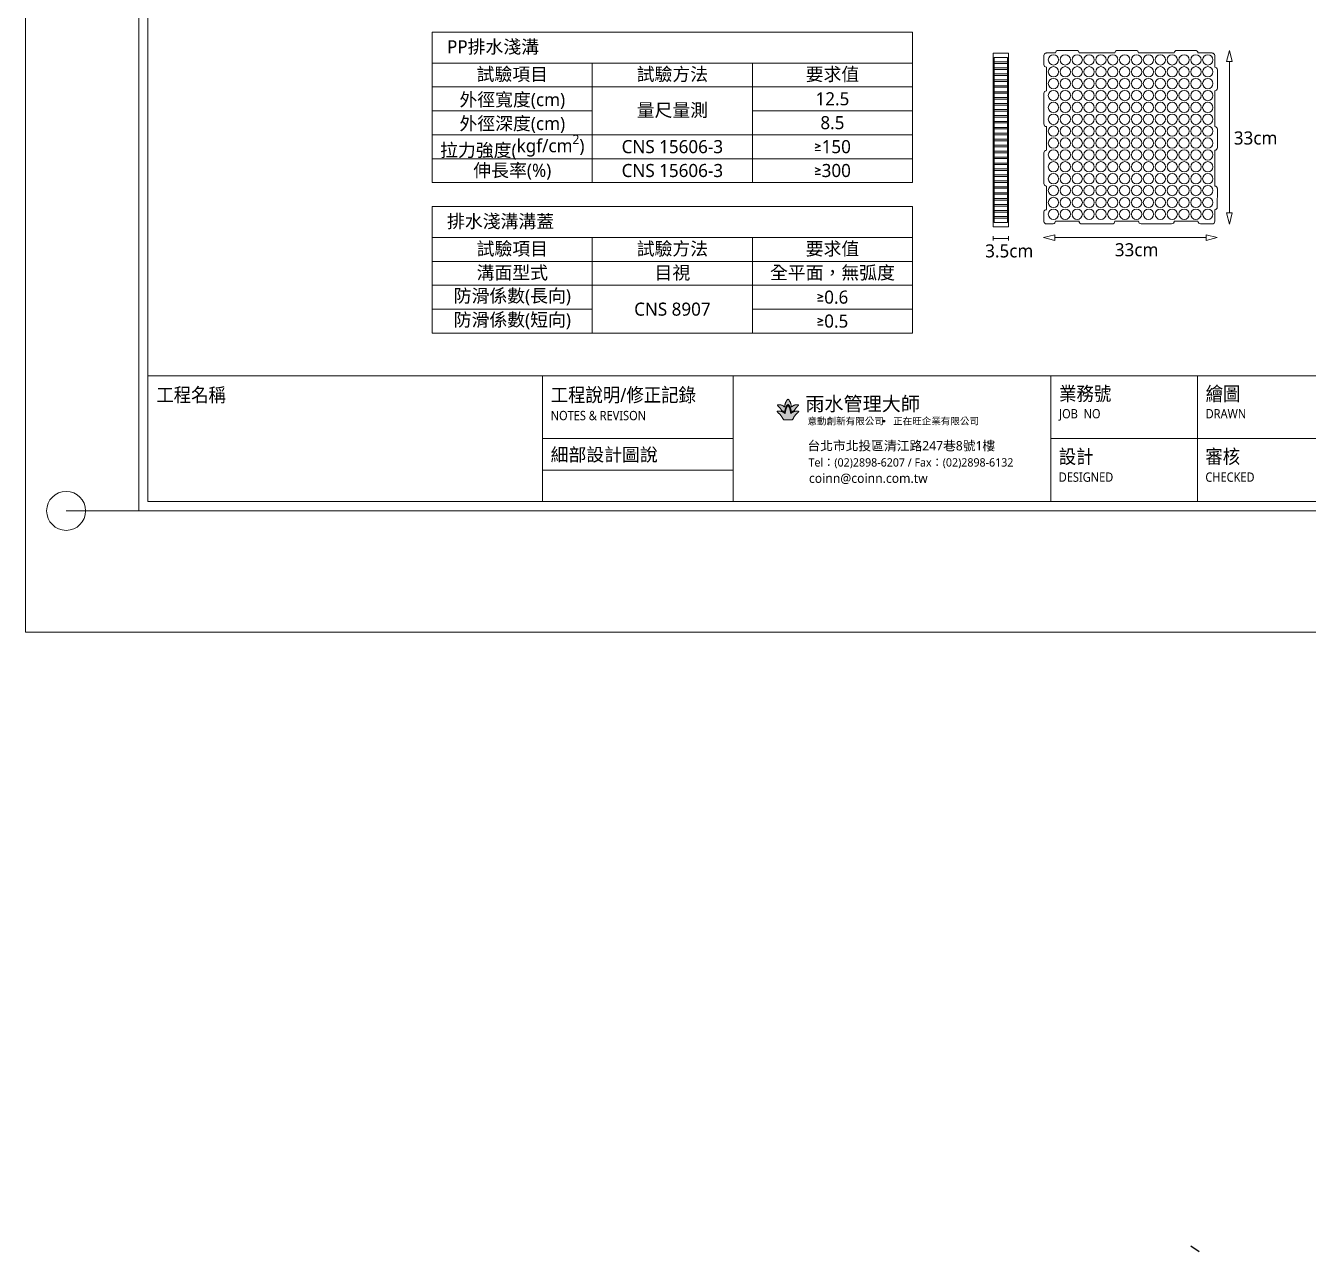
# Model space of a CAD drawing. Header units: millimetres. Extents: x 3083 to 7283, y 663 to 4579.
# Drawn here: x 3083 to 5044, y 663 to 2536 of the extents above; entities that cross this region are included whole.
import ezdxf
from ezdxf.enums import TextEntityAlignment as Align

# ---------------------------------------------------------------- set-up
doc = ezdxf.new("R2010")
doc.units = ezdxf.units.MM
doc.styles.add('圖框文字', font='Microsoft JhengHei.ttf')
doc.styles.add('微軟正黑體', font='Microsoft JhengHei.ttf')
doc.styles.add('微軟正黑體-20', font='Microsoft JhengHei.ttf', dxfattribs={"height": 20})

msp = doc.modelspace()

# ---------------------------------------------------------------- hatches: boundary and pattern name
at = {"lineweight": 5, "true_color": 0xf8d731}
h = msp.add_hatch(color=40, dxfattribs=at)
h.dxf.hatch_style = 1
edge = h.paths.add_edge_path()
edge.add_spline(control_points=[(4254, 1945.3), (4254.9, 1945.9), (4255.8, 1946.4), (4256.6, 1946.8), (4257.6, 1947.2), (4258, 1947.4), (4258, 1947.4), (4258.1, 1947.6), (4258.9, 1948.7), (4259.2, 1949.2), (4259.6, 1949.8), (4260, 1950.3), (4260.4, 1950.9), (4260.9, 1951.5), (4261.3, 1952), (4261.7, 1952.5), (4262.5, 1953.4), (4262.8, 1953.7), (4263.2, 1954.1), (4263.7, 1954.5), (4264.2, 1954.9), (4264.4, 1955.1), (4264.6, 1955.4), (4264.8, 1955.6), (4264.9, 1955.9), (4264.9, 1956), (4264.9, 1956.1), (4264.8, 1956.2), (4264.6, 1956.4), (4264.2, 1956.5), (4263.7, 1956.5), (4263.2, 1956.6), (4262.8, 1956.7), (4262.2, 1956.7), (4261.5, 1956.6), (4260.9, 1956.6), (4260.1, 1956.5), (4259.7, 1956.4), (4259, 1956.2), (4258.4, 1955.9), (4257.9, 1955.7), (4257.2, 1955.4), (4256.6, 1955), (4256, 1954.6), (4255.5, 1954.3), (4255, 1953.9), (4254.5, 1953.5), (4254.1, 1953.1), (4254, 1953.1), (4254, 1953.1), (4254, 1953.2), (4253.9, 1954.1), (4253.8, 1954.9), (4253.1, 1958.1), (4252.7, 1959.1), (4252.1, 1960.6), (4251.6, 1961.7), (4251, 1962.8), (4250.1, 1964), (4249.5, 1964.6), (4249, 1965), (4248.8, 1965.1), (4248.6, 1965), (4248.4, 1964.8), (4248.1, 1964.6), (4247.9, 1964.5), (4247.5, 1964), (4247.3, 1963.8), (4247, 1963.3), (4246.6, 1962.8), (4246.3, 1962.3), (4245.9, 1961.4), (4245.2, 1960), (4244.5, 1958.2), (4244.3, 1957.3), (4243.9, 1955.7), (4243.7, 1954.2), (4243.6, 1953.3), (4243.6, 1953.1), (4243.5, 1953.1), (4242.5, 1954), (4241.4, 1954.7), (4240.1, 1955.5), (4238.7, 1956.1), (4237.2, 1956.5), (4235.9, 1956.7), (4234.1, 1956.6), (4233.1, 1956.4), (4232.7, 1956.2), (4232.7, 1956.1), (4232.7, 1955.9), (4232.8, 1955.8), (4232.9, 1955.5), (4233.1, 1955.2), (4233.7, 1954.6), (4234.2, 1954.2), (4234.8, 1953.7), (4235.9, 1952.4), (4236.7, 1951.6), (4237, 1951.2), (4237.4, 1950.5), (4237.9, 1949.9), (4238.5, 1949), (4238.9, 1948.4), (4239.5, 1947.5), (4239.5, 1947.4), (4239.8, 1947.3), (4240.5, 1947), (4241.3, 1946.6), (4242, 1946.3), (4242.4, 1946), (4242.9, 1945.7), (4243.4, 1945.4), (4243.6, 1945.2), (4243.7, 1945.2), (4243.7, 1945.3), (4243.7, 1945.5), (4243.9, 1947.1), (4244.2, 1948.4), (4244.5, 1949.5), (4245, 1951.3), (4245.2, 1951.9), (4245.6, 1952.9), (4246, 1953.8), (4246.2, 1954.3), (4246.7, 1955.2), (4247.2, 1955.8), (4247.7, 1956.3), (4248.1, 1956.6), (4248.5, 1956.8), (4248.8, 1956.8), (4249.1, 1956.8), (4249.6, 1956.5), (4250.1, 1956.1), (4250.5, 1955.6), (4250.9, 1955.1), (4251.4, 1954.3), (4251.8, 1953.3), (4252.2, 1952.4), (4252.5, 1951.5), (4252.8, 1950.5), (4253, 1949.9), (4253.3, 1948.9), (4253.5, 1948), (4253.7, 1947), (4253.8, 1946.4), (4253.9, 1945.6), (4254, 1945.3), (4254, 1945.3)], knot_values=[0, 0, 0, 0, 1, 2, 3, 4, 5, 6, 7, 8, 9, 10, 11, 12, 13, 14, 15, 16, 17, 18, 19, 20, 21, 22, 23, 24, 25, 26, 27, 28, 29, 30, 31, 32, 33, 34, 35, 36, 37, 38, 39, 40, 41, 42, 43, 44, 45, 46, 47, 48, 49, 50, 51, 52, 53, 54, 55, 56, 57, 58, 59, 60, 61, 61, 61, 62, 63, 64, 65, 66, 67, 68, 69, 70, 71, 72, 73, 74, 75, 76, 77, 78, 79, 80, 81, 82, 83, 84, 85, 86, 87, 88, 89, 90, 91, 92, 93, 94, 95, 96, 97, 98, 99, 100, 101, 102, 103, 104, 105, 106, 107, 108, 109, 110, 111, 112, 113, 114, 115, 116, 117, 118, 119, 120, 121, 122, 123, 124, 125, 126, 127, 128, 129, 130, 131, 132, 133, 134, 135, 136, 137, 138, 139, 140, 141, 142, 143, 144, 144, 144, 144], degree=3, periodic=0)
edge = h.paths.add_edge_path()
edge.add_spline(control_points=[(4248.8, 1933.6), (4251.9, 1933.6), (4253.9, 1933.6), (4254.7, 1933.6), (4255.1, 1933.7), (4255.4, 1933.8), (4255.6, 1933.9), (4255.9, 1934.2), (4256.1, 1934.4), (4256.4, 1935.1), (4257, 1936.3), (4257.3, 1936.9), (4257.8, 1937.7), (4258.4, 1938.5), (4259, 1939.3), (4259.5, 1940.2), (4260.3, 1941.1), (4261.1, 1942), (4262.2, 1943.1), (4263, 1943.8), (4263.7, 1944.4), (4264.2, 1944.9), (4264.7, 1945.3), (4265, 1945.7), (4265.1, 1945.9), (4265.2, 1946.1), (4265.2, 1946.3), (4265, 1946.5), (4264.8, 1946.6), (4264.3, 1946.7), (4263.5, 1946.8), (4262.3, 1946.9), (4261.2, 1946.8), (4260, 1946.8), (4259, 1946.6), (4257.9, 1946.3), (4257.2, 1946), (4256.2, 1945.5), (4255.4, 1945), (4254.3, 1944.3), (4253.4, 1943.7), (4253, 1943.2), (4253, 1943.3), (4252.8, 1943.7), (4252.7, 1944.6), (4252.3, 1947.1), (4252, 1948.5), (4251.6, 1950.1), (4251.1, 1951.6), (4250.4, 1953.4), (4249.7, 1954.6), (4249.5, 1954.9), (4249.2, 1955.2), (4249, 1955.4), (4248.8, 1955.4), (4248.6, 1955.4), (4248.4, 1955.3), (4248.1, 1955.1), (4247.8, 1954.7), (4247.5, 1954.2), (4247, 1953.3), (4246.7, 1952.6), (4246.3, 1951.8), (4245.9, 1950.7), (4245.6, 1949.7), (4245.2, 1948.3), (4245, 1947.1), (4244.7, 1945.9), (4244.6, 1944.8), (4244.5, 1943.9), (4244.5, 1943.2), (4244.5, 1943.2), (4244.3, 1943.3), (4244, 1943.5), (4243, 1944.2), (4242.2, 1944.9), (4241.3, 1945.4), (4240.5, 1945.8), (4239.5, 1946.3), (4238.6, 1946.6), (4237.5, 1946.8), (4236.7, 1946.8), (4235.6, 1946.9), (4234.2, 1946.8), (4233.3, 1946.7), (4232.7, 1946.7), (4232.4, 1946.5), (4232.3, 1946.3), (4232.3, 1946), (4232.5, 1945.7), (4232.9, 1945.2), (4233.9, 1944.3), (4234.8, 1943.5), (4235.9, 1942.5), (4236.7, 1941.7), (4237.5, 1940.7), (4238.4, 1939.6), (4239.6, 1937.9), (4240.3, 1936.7), (4240.9, 1935.4), (4241.4, 1934.5), (4241.6, 1934.2), (4241.8, 1934), (4242.2, 1933.8), (4242.9, 1933.6), (4244.1, 1933.6), (4248.8, 1933.6)], knot_values=[0, 0, 0, 0, 1, 2, 3, 4, 5, 6, 7, 8, 9, 10, 11, 12, 13, 14, 15, 16, 17, 18, 19, 20, 21, 22, 23, 24, 25, 26, 27, 28, 29, 30, 31, 32, 33, 34, 35, 36, 37, 38, 39, 40, 41, 42, 43, 44, 45, 46, 47, 48, 49, 50, 51, 52, 53, 54, 55, 56, 57, 58, 59, 60, 61, 62, 63, 64, 65, 66, 67, 68, 69, 70, 71, 72, 73, 74, 75, 76, 77, 78, 79, 80, 81, 82, 83, 84, 85, 86, 87, 88, 89, 90, 91, 92, 93, 94, 95, 96, 97, 98, 99, 100, 101, 102, 103, 104, 104, 104, 104], degree=3, periodic=0)
at = {"lineweight": 5}
h = msp.add_hatch(color=256, dxfattribs=at)
h.dxf.hatch_style = 1
h.paths.add_polyline_path([(4397.1, 1931.6, 1), (4394, 1931.6, 1)])

# ---------------------------------------------------------------- linework, layer by layer
for p, q in [((3083.3, 1608.9), (3083.3, 4578.9)), ((3270.3, 4380.1), (3270.3, 1808.7)), ((3704.9, 2526.3), (4439, 2526.3)), ((3704.9, 2526.3), (3704.9, 2296.2)), ((4439, 2526.3), (4439, 2296.2)), ((4562.4, 2228.6), (4562.4, 2493.9)), ((4562.4, 2493.9), (4586.1, 2493.9)), ((4586.1, 2228.6), (4586.1, 2493.9)), ((4639.9, 2476.6), (4639.9, 2490.6)), ((4643.5, 2494.3), (4657.6, 2494.3)), ((4661.7, 2498.3), (4689.8, 2498.3)), ((4693.8, 2494.3), (4748.5, 2494.3)), ((4780.6, 2498.3), (4752.5, 2498.3)), ((4784.6, 2494.3), (4839.3, 2494.3)), ((4871.4, 2498.3), (4843.3, 2498.3)), ((4875.5, 2494.3), (4897.2, 2494.3)), ((4901.2, 2472.6), (4901.2, 2490.7)), ((4923.6, 2498.3), (4919.4, 2481.1)), ((4927.9, 2481.1), (4923.6, 2498.3)), ((3704.9, 2478.9), (4439, 2478.9)), ((3949.6, 2478.9), (3949.6, 2296.2)), ((4194.3, 2478.9), (4194.3, 2296.2)), ((4564, 2235.3), (4564, 2487.2)), ((4564, 2487.2), (4584.5, 2487.2)), ((4564, 2480.5), (4584.5, 2480.5)), ((4564, 2478.1), (4584.5, 2478.1)), ((4564, 2471.4), (4584.5, 2471.4)), ((4584.5, 2235.3), (4584.5, 2487.2)), ((4643.9, 2436.4), (4643.9, 2472.6)), ((4919.4, 2481.1), (4927.9, 2481.1)), ((4923.6, 2481.1), (4923.6, 2250)), ((4564, 2469), (4584.5, 2469)), ((4564, 2462.3), (4584.5, 2462.3)), ((4564, 2459.9), (4584.5, 2459.9)), ((4564, 2453.2), (4584.5, 2453.2)), ((4905.2, 2440.4), (4905.2, 2468.5)), ((3704.9, 2442.4), (4439, 2442.4)), ((4564, 2450.9), (4584.5, 2450.9)), ((4564, 2444.1), (4584.5, 2444.1)), ((4564, 2441.8), (4584.5, 2441.8)), ((4564, 2435.1), (4584.5, 2435.1)), ((4564, 2432.7), (4584.5, 2432.7)), ((4639.9, 2385.8), (4639.9, 2432.4)), ((4901.2, 2381.8), (4901.2, 2436.4)), ((4564, 2426), (4584.5, 2426)), ((4564, 2423.6), (4584.5, 2423.6)), ((4564, 2416.9), (4584.5, 2416.9)), ((4564, 2414.5), (4584.5, 2414.5)), ((3704.9, 2405.8), (3949.6, 2405.8)), ((4194.3, 2405.8), (4439, 2405.8)), ((4564, 2407.8), (4584.5, 2407.8)), ((4564, 2405.5), (4584.5, 2405.5)), ((4564, 2398.7), (4584.5, 2398.7)), ((4564, 2396.4), (4584.5, 2396.4)), ((4564, 2389.7), (4584.5, 2389.7)), ((4564, 2387.3), (4584.5, 2387.3)), ((4564, 2380.6), (4584.5, 2380.6)), ((4564, 2378.2), (4584.5, 2378.2)), ((4644, 2381.8), (4644, 2345.6)), ((4905.2, 2349.6), (4905.2, 2377.6)), ((3704.9, 2369.3), (4439, 2369.3)), ((4564, 2371.5), (4584.5, 2371.5)), ((4564, 2369.1), (4584.5, 2369.1)), ((4564, 2362.4), (4584.5, 2362.4)), ((4564, 2360.1), (4584.5, 2360.1)), ((4564, 2353.4), (4584.5, 2353.4)), ((4564, 2351), (4584.5, 2351)), ((4564, 2344.3), (4584.5, 2344.3)), ((4564, 2341.9), (4584.5, 2341.9)), ((4564, 2335.2), (4584.5, 2335.2)), ((4640, 2294.9), (4640, 2341.6)), ((4901.1, 2290.9), (4901.2, 2345.6)), ((3704.9, 2332.7), (4439, 2332.7)), ((4564, 2332.8), (4584.5, 2332.8)), ((4564, 2326.1), (4584.5, 2326.1)), ((4564, 2323.8), (4584.5, 2323.8)), ((4564, 2317), (4584.5, 2317)), ((4564, 2314.7), (4584.5, 2314.7)), ((3704.9, 2296.2), (4439, 2296.2)), ((4564, 2308), (4584.5, 2308)), ((4564, 2305.6), (4584.5, 2305.6)), ((4564, 2298.9), (4584.5, 2298.9)), ((4564, 2296.5), (4584.5, 2296.5)), ((4564, 2289.8), (4584.5, 2289.8)), ((4564, 2287.4), (4584.5, 2287.4)), ((4564, 2280.7), (4584.5, 2280.7)), ((4564, 2278.4), (4584.5, 2278.4)), ((4644, 2290.9), (4644, 2254.8)), ((4905.1, 2258.8), (4905.2, 2287)), ((3704.9, 2259.6), (4439, 2259.6)), ((3704.9, 2259.6), (3704.9, 2066.1)), ((4439, 2259.6), (4439, 2066.1)), ((4564, 2271.7), (4584.5, 2271.7)), ((4564, 2269.3), (4584.5, 2269.3)), ((4564, 2262.6), (4584.5, 2262.6)), ((4564, 2260.2), (4584.5, 2260.2)), ((4564, 2253.5), (4584.5, 2253.5)), ((4564, 2251.1), (4584.5, 2251.1)), ((4564, 2244.4), (4584.5, 2244.4)), ((4564, 2242), (4584.5, 2242)), ((4640, 2236.3), (4640, 2251.5)), ((4693.8, 2237.1), (4657.6, 2237.1)), ((4784.6, 2237.1), (4748.5, 2237.1)), ((4839.3, 2237.1), (4875.5, 2237.1)), ((4901.2, 2237.1), (4901.2, 2254.8)), ((4923.6, 2232.8), (4919.4, 2250)), ((4919.4, 2250), (4927.9, 2250)), ((4927.9, 2250), (4923.6, 2232.8)), ((4562.4, 2228.6), (4586.1, 2228.6)), ((4564, 2235.3), (4584.5, 2235.3)), ((4656.8, 2216.4), (4639.6, 2212.1)), ((4643.9, 2233.1), (4654.4, 2233.1)), ((4656.8, 2207.9), (4656.8, 2216.4)), ((4697.8, 2233.1), (4744.4, 2233.1)), ((4788.7, 2233.1), (4835.3, 2233.1)), ((4879.5, 2233.1), (4897.6, 2233.1)), ((4887.9, 2216.4), (4905.1, 2212.1)), ((4887.9, 2207.9), (4887.9, 2216.4)), ((3704.9, 2212.3), (4439, 2212.3)), ((3949.6, 2212.3), (3949.6, 2066.1)), ((4194.3, 2212.3), (4194.3, 2066.1)), ((4562.4, 2207.5), (4562.4, 2214.3)), ((4562.4, 2210.9), (4586.1, 2210.9)), ((4586.1, 2207.5), (4586.1, 2214.3)), ((4639.6, 2212.1), (4656.8, 2207.9)), ((4656.8, 2212.1), (4887.9, 2212.1)), ((4905.1, 2212.1), (4887.9, 2207.9)), ((3704.9, 2175.7), (4439, 2175.7)), ((3704.9, 2139.2), (4439, 2139.2)), ((3704.9, 2102.6), (3949.6, 2102.6)), ((4194.3, 2102.6), (4439, 2102.6)), ((3704.9, 2066.1), (4439, 2066.1)), ((7096.2, 2000.9), (3270.3, 2000.9)), ((3873.2, 2000.9), (3873.2, 1808.7)), ((4165.1, 2000.9), (4165.1, 1808.7)), ((4650.5, 2000.9), (4650.5, 1808.7)), ((4874.6, 2000.9), (4874.6, 1808.7)), ((3873.2, 1904.8), (4165.1, 1904.8)), ((4650.5, 1904.8), (5098.7, 1904.8)), ((3873.2, 1856.7), (4165.1, 1856.7)), ((3270.3, 1808.7), (7096.2, 1808.7)), ((3145.2, 1794.4), (3256.1, 1794.4)), ((7283.3, 1608.9), (3083.3, 1608.9))]:
    msp.add_line(p, q, dxfattribs=at)
at = {"color": 4, "lineweight": 5}
for p, q in [((3256.1, 4394.3), (3256.1, 1794.4)), ((3256.1, 1794.4), (7110.5, 1794.4))]:
    msp.add_line(p, q, dxfattribs=at)
at = {"linetype": 'Continuous'}
msp.add_line((4864.7, 671.1, -163.2), (4877.3, 662.6, -163.2), dxfattribs=at)
at = {"lineweight": 5}
for centre, radius in [((4654.6, 2483.7), 7.89), ((4672.7, 2483.7), 7.89), ((4690.9, 2483.7), 7.89), ((4709, 2483.7), 7.89), ((4727.2, 2483.7), 7.89), ((4745.3, 2483.7), 7.89), ((4763.5, 2483.7), 7.89), ((4781.7, 2483.7), 7.89), ((4799.8, 2483.7), 7.89), ((4818, 2483.7), 7.89), ((4836.1, 2483.7), 7.89), ((4854.3, 2483.7), 7.89), ((4872.4, 2483.7), 7.89), ((4890.6, 2483.7), 7.89), ((4654.6, 2465.5), 7.89), ((4672.7, 2465.5), 7.89), ((4690.9, 2465.5), 7.89), ((4709, 2465.5), 7.89), ((4727.2, 2465.5), 7.89), ((4745.3, 2465.5), 7.89), ((4763.5, 2465.5), 7.89), ((4781.7, 2465.5), 7.89), ((4799.8, 2465.5), 7.89), ((4818, 2465.5), 7.89), ((4836.1, 2465.5), 7.89), ((4854.3, 2465.5), 7.89), ((4872.4, 2465.5), 7.89), ((4890.6, 2465.5), 7.89), ((4654.6, 2447.4), 7.89), ((4672.7, 2447.4), 7.89), ((4690.9, 2447.4), 7.89), ((4709, 2447.4), 7.89), ((4727.2, 2447.4), 7.89), ((4745.3, 2447.4), 7.89), ((4763.5, 2447.4), 7.89), ((4781.7, 2447.4), 7.89), ((4799.8, 2447.4), 7.89), ((4818, 2447.4), 7.89), ((4836.1, 2447.4), 7.89), ((4854.3, 2447.4), 7.89), ((4872.4, 2447.4), 7.89), ((4890.6, 2447.4), 7.89), ((4654.6, 2429.2), 7.89), ((4672.7, 2429.2), 7.89), ((4690.9, 2429.2), 7.89), ((4709, 2429.2), 7.89), ((4727.2, 2429.2), 7.89), ((4745.3, 2429.2), 7.89), ((4763.5, 2429.2), 7.89), ((4781.7, 2429.2), 7.89), ((4799.8, 2429.2), 7.89), ((4818, 2429.2), 7.89), ((4836.1, 2429.2), 7.89), ((4854.3, 2429.2), 7.89), ((4872.4, 2429.2), 7.89), ((4890.6, 2429.2), 7.89), ((4654.6, 2411.1), 7.89), ((4672.7, 2411.1), 7.89), ((4690.9, 2411.1), 7.89), ((4709, 2411.1), 7.89), ((4727.2, 2411.1), 7.89), ((4745.3, 2411.1), 7.89), ((4763.5, 2411.1), 7.89), ((4781.7, 2411.1), 7.89), ((4799.8, 2411.1), 7.89), ((4818, 2411.1), 7.89), ((4836.1, 2411.1), 7.89), ((4854.3, 2411.1), 7.89), ((4872.4, 2411.1), 7.89), ((4890.6, 2411.1), 7.89), ((4654.6, 2392.9), 7.89), ((4672.7, 2392.9), 7.89), ((4690.9, 2392.9), 7.89), ((4709, 2392.9), 7.89), ((4727.2, 2392.9), 7.89), ((4745.3, 2392.9), 7.89), ((4763.5, 2392.9), 7.89), ((4781.7, 2392.9), 7.89), ((4799.8, 2392.9), 7.89), ((4818, 2392.9), 7.89), ((4836.1, 2392.9), 7.89), ((4854.3, 2392.9), 7.89), ((4872.4, 2392.9), 7.89), ((4890.6, 2392.9), 7.89), ((4654.6, 2374.8), 7.89), ((4672.7, 2374.8), 7.89), ((4690.9, 2374.8), 7.89), ((4709, 2374.8), 7.89), ((4727.2, 2374.8), 7.89), ((4745.3, 2374.8), 7.89), ((4763.5, 2374.8), 7.89), ((4781.7, 2374.8), 7.89), ((4799.8, 2374.8), 7.89), ((4818, 2374.8), 7.89), ((4836.1, 2374.8), 7.89), ((4854.3, 2374.8), 7.89), ((4872.4, 2374.8), 7.89), ((4890.6, 2374.8), 7.89), ((4654.6, 2356.6), 7.89), ((4672.7, 2356.6), 7.89), ((4690.9, 2356.6), 7.89), ((4709, 2356.6), 7.89), ((4727.2, 2356.6), 7.89), ((4745.3, 2356.6), 7.89), ((4763.5, 2356.6), 7.89), ((4781.7, 2356.6), 7.89), ((4799.8, 2356.6), 7.89), ((4818, 2356.6), 7.89), ((4836.1, 2356.6), 7.89), ((4854.3, 2356.6), 7.89), ((4872.4, 2356.6), 7.89), ((4890.6, 2356.6), 7.89), ((4654.6, 2338.4), 7.89), ((4672.7, 2338.4), 7.89), ((4690.9, 2338.4), 7.89), ((4709, 2338.4), 7.89), ((4727.2, 2338.4), 7.89), ((4745.3, 2338.4), 7.89), ((4763.5, 2338.4), 7.89), ((4781.7, 2338.4), 7.89), ((4799.8, 2338.4), 7.89), ((4818, 2338.4), 7.89), ((4836.1, 2338.4), 7.89), ((4854.3, 2338.4), 7.89), ((4872.4, 2338.4), 7.89), ((4890.6, 2338.4), 7.89), ((4654.6, 2320.3), 7.89), ((4672.7, 2320.3), 7.89), ((4690.9, 2320.3), 7.89), ((4709, 2320.3), 7.89), ((4727.2, 2320.3), 7.89), ((4745.3, 2320.3), 7.89), ((4763.5, 2320.3), 7.89), ((4781.7, 2320.3), 7.89), ((4799.8, 2320.3), 7.89), ((4818, 2320.3), 7.89), ((4836.1, 2320.3), 7.89), ((4854.3, 2320.3), 7.89), ((4872.4, 2320.3), 7.89), ((4890.6, 2320.3), 7.89), ((4654.6, 2302.1), 7.89), ((4672.7, 2302.1), 7.89), ((4690.9, 2302.1), 7.89), ((4709, 2302.1), 7.89), ((4727.2, 2302.1), 7.89), ((4745.3, 2302.1), 7.89), ((4763.5, 2302.1), 7.89), ((4781.7, 2302.1), 7.89), ((4799.8, 2302.1), 7.89), ((4818, 2302.1), 7.89), ((4836.1, 2302.1), 7.89), ((4854.3, 2302.1), 7.89), ((4872.4, 2302.1), 7.89), ((4890.6, 2302.1), 7.89), ((4654.6, 2284), 7.89), ((4672.7, 2284), 7.89), ((4690.9, 2284), 7.89), ((4709, 2284), 7.89), ((4727.2, 2284), 7.89), ((4745.3, 2284), 7.89), ((4763.5, 2284), 7.89), ((4781.7, 2284), 7.89), ((4799.8, 2284), 7.89), ((4818, 2284), 7.89), ((4836.1, 2284), 7.89), ((4854.3, 2284), 7.89), ((4872.4, 2284), 7.89), ((4890.6, 2284), 7.89), ((4654.6, 2265.8), 7.89), ((4654.6, 2247.7), 7.89), ((4672.7, 2265.8), 7.89), ((4672.7, 2247.7), 7.89), ((4690.9, 2265.8), 7.89), ((4690.9, 2247.7), 7.89), ((4709, 2265.8), 7.89), ((4709, 2247.7), 7.89), ((4727.2, 2265.8), 7.89), ((4727.2, 2247.7), 7.89), ((4745.3, 2265.8), 7.89), ((4745.3, 2247.7), 7.89), ((4763.5, 2265.8), 7.89), ((4763.5, 2247.7), 7.89), ((4781.7, 2265.8), 7.89), ((4781.7, 2247.7), 7.89), ((4799.8, 2265.8), 7.89), ((4799.8, 2247.7), 7.89), ((4818, 2265.8), 7.89), ((4818, 2247.7), 7.89), ((4836.1, 2265.8), 7.89), ((4836.1, 2247.7), 7.89), ((4854.3, 2265.8), 7.89), ((4854.3, 2247.7), 7.89), ((4872.4, 2265.8), 7.89), ((4872.4, 2247.7), 7.89), ((4890.6, 2265.8), 7.89), ((4890.6, 2247.7), 7.89), ((4395.5, 1931.6, -163.2), 1.56), ((3145.2, 1794.4), 29.8)]:
    msp.add_circle(centre, radius, dxfattribs=at)
for centre, radius, start, end in [((4643.7, 2490.4), 3.84, 87.3807, 180.599), ((4661.7, 2494.3), 4.02, 90, 180), ((4689.8, 2494.3), 4.02, 0, 90), ((4752.5, 2494.3), 4.02, 90, 180), ((4780.6, 2494.3), 4.02, 0, 90), ((4843.3, 2494.3), 4.02, 90, 180), ((4871.4, 2494.3), 4.02, 0, 90), ((4897.1, 2490.1), 4.13, 8.3241, 88.9955), ((4643.9, 2476.6), 4.02, 180.0315, 270.0315), ((4901.2, 2468.6), 3.98, 358.0724, 89.9685), ((4643.9, 2432.4), 4.02, 90.0315, 180.0315), ((4901.2, 2440.4), 3.96, 269.9685, 0.1381), ((4644, 2385.8), 4.02, 180.0315, 270.0315), ((4901.2, 2377.7), 4.03, 358.7076, 89.9685), ((4644, 2341.6), 4.02, 90.0315, 180.0321), ((4901.2, 2349.6), 4.01, 269.9685, 0.7513), ((4643.9, 2294.9), 3.95, 180.031, 271.0733), ((4901, 2286.8), 4.12, 3.401, 88.6232), ((4901, 2258.9), 4.13, 272.3879, 358.7382), ((4644, 2250.7), 4.02, 90.0315, 169.1874), ((4643.9, 2237), 3.95, 190.977, 270), ((4653.6, 2237), 4.02, 280.8441, 0), ((4697.8, 2237), 3.95, 178.9582, 270.0005), ((4744.4, 2237.1), 4.02, 269.9993, 0), ((4788.7, 2237.1), 4.02, 180, 270), ((4835.3, 2237.1), 4.02, 270, 0), ((4879.5, 2237.1), 4.02, 180, 270), ((4897.3, 2236.9), 3.84, 269.4325, 2.6508)]:
    msp.add_arc(centre, radius, start, end, dxfattribs=at)
for points in [[(4248.4, 1964.8, -163.2), (4248.1, 1964.6, -163.2), (4247.9, 1964.5, -163.2), (4247.5, 1964, -163.2), (4247.3, 1963.8, -163.2), (4247, 1963.3, -163.2), (4246.6, 1962.8, -163.2), (4246.3, 1962.3, -163.2), (4245.9, 1961.4, -163.2), (4245.2, 1960, -163.2), (4244.5, 1958.2, -163.2), (4244.3, 1957.3, -163.2), (4243.9, 1955.7, -163.2), (4243.7, 1954.2, -163.2), (4243.6, 1953.3, -163.2), (4243.6, 1953.1, -163.2), (4243.5, 1953.1, -163.2), (4242.5, 1954, -163.2), (4241.4, 1954.7, -163.2), (4240.1, 1955.5, -163.2), (4238.7, 1956.1, -163.2), (4237.2, 1956.5, -163.2), (4235.9, 1956.7, -163.2), (4234.1, 1956.6, -163.2), (4233.1, 1956.4, -163.2), (4232.7, 1956.2, -163.2), (4232.7, 1956.1, -163.2), (4232.7, 1955.9, -163.2), (4232.8, 1955.8, -163.2), (4232.9, 1955.5, -163.2), (4233.1, 1955.2, -163.2), (4233.7, 1954.6, -163.2), (4234.2, 1954.2, -163.2), (4234.8, 1953.7, -163.2), (4235.9, 1952.4, -163.2), (4236.7, 1951.6, -163.2), (4237, 1951.2, -163.2), (4237.4, 1950.5, -163.2), (4237.9, 1949.9, -163.2), (4238.5, 1949, -163.2), (4238.9, 1948.4, -163.2), (4239.5, 1947.5, -163.2), (4239.5, 1947.4, -163.2), (4239.8, 1947.3, -163.2), (4240.5, 1947, -163.2), (4241.3, 1946.6, -163.2), (4242, 1946.3, -163.2), (4242.4, 1946, -163.2), (4242.9, 1945.7, -163.2), (4243.4, 1945.4, -163.2), (4243.6, 1945.2, -163.2), (4243.7, 1945.2, -163.2), (4243.7, 1945.3, -163.2), (4243.7, 1945.5, -163.2), (4243.9, 1947.1, -163.2), (4244.2, 1948.4, -163.2), (4244.5, 1949.5, -163.2), (4245, 1951.3, -163.2), (4245.2, 1951.9, -163.2), (4245.6, 1952.9, -163.2), (4246, 1953.8, -163.2), (4246.2, 1954.3, -163.2), (4246.7, 1955.2, -163.2), (4247.2, 1955.8, -163.2), (4247.7, 1956.3, -163.2), (4248.1, 1956.6, -163.2), (4248.5, 1956.8, -163.2), (4248.8, 1956.8, -163.2), (4249.1, 1956.8, -163.2), (4249.6, 1956.5, -163.2), (4250.1, 1956.1, -163.2), (4250.5, 1955.6, -163.2), (4250.9, 1955.1, -163.2), (4251.4, 1954.3, -163.2), (4251.8, 1953.3, -163.2), (4252.2, 1952.4, -163.2), (4252.5, 1951.5, -163.2), (4252.8, 1950.5, -163.2), (4253, 1949.9, -163.2), (4253.3, 1948.9, -163.2), (4253.5, 1948, -163.2), (4253.7, 1947, -163.2), (4253.8, 1946.4, -163.2), (4253.9, 1945.6, -163.2), (4254, 1945.3, -163.2), (4254, 1945.3, -163.2)], [(4254, 1945.3, -163.2), (4254.9, 1945.9, -163.2), (4255.8, 1946.4, -163.2), (4256.6, 1946.8, -163.2), (4257.6, 1947.2, -163.2), (4258, 1947.4, -163.2), (4258, 1947.4, -163.2), (4258.1, 1947.6, -163.2), (4258.9, 1948.7, -163.2), (4259.2, 1949.2, -163.2), (4259.6, 1949.8, -163.2), (4260, 1950.3, -163.2), (4260.4, 1950.9, -163.2), (4260.9, 1951.5, -163.2), (4261.3, 1952, -163.2), (4261.7, 1952.5, -163.2), (4262.5, 1953.4, -163.2), (4262.8, 1953.7, -163.2), (4263.2, 1954.1, -163.2), (4263.7, 1954.5, -163.2), (4264.2, 1954.9, -163.2), (4264.4, 1955.1, -163.2), (4264.6, 1955.4, -163.2), (4264.8, 1955.6, -163.2), (4264.9, 1955.9, -163.2), (4264.9, 1956, -163.2), (4264.9, 1956.1, -163.2), (4264.8, 1956.2, -163.2), (4264.6, 1956.4, -163.2), (4264.2, 1956.5, -163.2), (4263.7, 1956.5, -163.2), (4263.2, 1956.6, -163.2), (4262.8, 1956.7, -163.2), (4262.2, 1956.7, -163.2), (4261.5, 1956.6, -163.2), (4260.9, 1956.6, -163.2), (4260.1, 1956.5, -163.2), (4259.7, 1956.4, -163.2), (4259, 1956.2, -163.2), (4258.4, 1955.9, -163.2), (4257.9, 1955.7, -163.2), (4257.2, 1955.4, -163.2), (4256.6, 1955, -163.2), (4256, 1954.6, -163.2), (4255.5, 1954.3, -163.2), (4255, 1953.9, -163.2), (4254.5, 1953.5, -163.2), (4254.1, 1953.1, -163.2), (4254, 1953.1, -163.2), (4254, 1953.1, -163.2), (4254, 1953.2, -163.2), (4253.9, 1954.1, -163.2), (4253.8, 1954.9, -163.2), (4253.1, 1958.1, -163.2), (4252.7, 1959.1, -163.2), (4252.1, 1960.6, -163.2), (4251.6, 1961.7, -163.2), (4251, 1962.8, -163.2), (4250.1, 1964, -163.2), (4249.5, 1964.6, -163.2), (4249, 1965, -163.2), (4248.8, 1965.1, -163.2), (4248.6, 1965, -163.2), (4248.4, 1964.8, -163.2)], [(4248.8, 1933.6, -163.2), (4251.9, 1933.6, -163.2), (4253.9, 1933.6, -163.2), (4254.7, 1933.6, -163.2), (4255.1, 1933.7, -163.2), (4255.4, 1933.8, -163.2), (4255.6, 1933.9, -163.2), (4255.9, 1934.2, -163.2), (4256.1, 1934.4, -163.2), (4256.4, 1935.1, -163.2), (4257, 1936.3, -163.2), (4257.3, 1936.9, -163.2), (4257.8, 1937.7, -163.2), (4258.4, 1938.5, -163.2), (4259, 1939.3, -163.2), (4259.5, 1940.2, -163.2), (4260.3, 1941.1, -163.2), (4261.1, 1942, -163.2), (4262.2, 1943.1, -163.2), (4263, 1943.8, -163.2), (4263.7, 1944.4, -163.2), (4264.2, 1944.9, -163.2), (4264.7, 1945.3, -163.2), (4265, 1945.7, -163.2), (4265.1, 1945.9, -163.2), (4265.2, 1946.1, -163.2), (4265.2, 1946.3, -163.2), (4265, 1946.5, -163.2), (4264.8, 1946.6, -163.2), (4264.3, 1946.7, -163.2), (4263.5, 1946.8, -163.2), (4262.3, 1946.9, -163.2), (4261.2, 1946.8, -163.2), (4260, 1946.8, -163.2), (4259, 1946.6, -163.2), (4257.9, 1946.3, -163.2), (4257.2, 1946, -163.2), (4256.2, 1945.5, -163.2), (4255.4, 1945, -163.2), (4254.3, 1944.3, -163.2), (4253.4, 1943.7, -163.2), (4253, 1943.2, -163.2), (4253, 1943.3, -163.2), (4252.8, 1943.7, -163.2), (4252.7, 1944.6, -163.2), (4252.3, 1947.1, -163.2), (4252, 1948.5, -163.2), (4251.6, 1950.1, -163.2), (4251.1, 1951.6, -163.2), (4250.4, 1953.4, -163.2), (4249.7, 1954.6, -163.2), (4249.5, 1954.9, -163.2), (4249.2, 1955.2, -163.2), (4249, 1955.4, -163.2), (4248.8, 1955.4, -163.2), (4248.6, 1955.4, -163.2), (4248.4, 1955.3, -163.2), (4248.1, 1955.1, -163.2), (4247.8, 1954.7, -163.2), (4247.5, 1954.2, -163.2), (4247, 1953.3, -163.2), (4246.7, 1952.6, -163.2), (4246.3, 1951.8, -163.2), (4245.9, 1950.7, -163.2), (4245.6, 1949.7, -163.2), (4245.2, 1948.3, -163.2), (4245, 1947.1, -163.2), (4244.7, 1945.9, -163.2), (4244.6, 1944.8, -163.2), (4244.5, 1943.9, -163.2), (4244.5, 1943.2, -163.2), (4244.5, 1943.2, -163.2), (4244.3, 1943.3, -163.2), (4244, 1943.5, -163.2), (4243, 1944.2, -163.2), (4242.2, 1944.9, -163.2), (4241.3, 1945.4, -163.2), (4240.5, 1945.8, -163.2), (4239.5, 1946.3, -163.2), (4238.6, 1946.6, -163.2), (4237.5, 1946.8, -163.2), (4236.7, 1946.8, -163.2), (4235.6, 1946.9, -163.2), (4234.2, 1946.8, -163.2), (4233.3, 1946.7, -163.2), (4232.7, 1946.7, -163.2), (4232.4, 1946.5, -163.2), (4232.3, 1946.3, -163.2), (4232.3, 1946, -163.2), (4232.5, 1945.7, -163.2), (4232.9, 1945.2, -163.2), (4233.9, 1944.3, -163.2), (4234.8, 1943.5, -163.2), (4235.9, 1942.5, -163.2), (4236.7, 1941.7, -163.2), (4237.5, 1940.7, -163.2), (4238.4, 1939.6, -163.2), (4239.6, 1937.9, -163.2), (4240.3, 1936.7, -163.2), (4240.9, 1935.4, -163.2), (4241.4, 1934.5, -163.2), (4241.6, 1934.2, -163.2), (4241.8, 1934, -163.2), (4242.2, 1933.8, -163.2), (4242.9, 1933.6, -163.2), (4244.1, 1933.6, -163.2), (4248.8, 1933.6, -163.2)]]:
    msp.add_open_spline(points, degree=3, dxfattribs=at)

# ---------------------------------------------------------------- texts
for s, height, style, p in [('33cm', 20, '微軟正黑體-20', (4930.3, 2354.4)), ('3.5cm', 20, '微軟正黑體-20', (4550.2, 2181.8)), ('33cm', 20, '微軟正黑體-20', (4748.4, 2183.5)), ('意動創新有限公司    正在旺企業有限公司', 10.422, '圖框文字', (4278.6, 1926.4)), ('台北市北投區清江路247巷8號1樓', 14.283, '圖框文字', (4278.6, 1886.8)), ('coinn@coinn.com.tw', 14.283, '圖框文字', (4280.8, 1837.2))]:
    msp.add_text(s, height=height, dxfattribs=dict(at, style=style)).set_placement(p)
at = {"color": 3, "lineweight": 5, "style": '圖框文字', "width": 0.91}
for s, p in [('工程名稱', (3283, 1971.7)), ('工程說明/修正記錄', (3885.9, 1971.7)), ('業務號', (4663.2, 1973.5)), ('繪圖', (4887.3, 1973.5)), ('設計', (4662.7, 1877.4)), ('審核', (4886.8, 1877.4))]:
    msp.add_text(s, height=21.43, dxfattribs=at).set_placement(p, align=Align.MIDDLE_LEFT)
at = {"color": 4, "lineweight": 5, "style": '圖框文字'}
msp.add_text('雨水管理大師', height=21.43, dxfattribs=at).set_placement((4275.2, 1947.3))
at = {"lineweight": 5, "style": '圖框文字', "width": 0.91}
for s, height, p in [('NOTES & REVISON', 14.212, (3885.9, 1940.1)), ('JOB  NO', 14.21, (4663.2, 1942.9)), ('DRAWN', 14.21, (4887.3, 1942.9)), ('DESIGNED', 14.21, (4662.7, 1846)), ('CHECKED', 14.21, (4886.8, 1846))]:
    msp.add_text(s, height=height, dxfattribs=at).set_placement(p, align=Align.MIDDLE_LEFT)
at = {"color": 3, "lineweight": 5, "style": '圖框文字'}
msp.add_text('細部設計圖說', height=20, dxfattribs=at).set_placement((3885.9, 1880.3), align=Align.MIDDLE_LEFT)
at = {"lineweight": 5, "style": '圖框文字', "width": 0.98}
msp.add_text('Tel：(02)2898-6207 / Fax：(02)2898-6132', height=12.739, dxfattribs=at).set_placement((4280.2, 1862.1))
at = {"lineweight": 5, "char_height": 20, "style": '微軟正黑體'}
for s, insert, width, attachment_point in [('PP排水淺溝', (3727.5, 2502.6), 730.039, 4), ('試驗項目', (3827.3, 2460.7), 240.639, 5), ('試驗方法', (4072, 2460.7), 240.639, 5), ('要求值', (4316.7, 2460.7), 240.639, 5), ('\\A1;外徑寬度(cm)', (3827.3, 2420.8), 240.639, 5), ('12.5', (4316.7, 2424.1), 240.639, 5), ('量尺量測', (4072, 2405.8), 240.639, 5), ('\\A1;外徑深度(cm)', (3827.3, 2384.3), 240.639, 5), ('8.5', (4316.7, 2387.6), 240.639, 5), ('拉力強度({\\A1;kgf/cm\\H0.7x;\\S2^ ;\\H1.42857x;)}', (3827.3, 2349.2), 240.639, 5), ('\\A1;CNS 15606-3', (4072, 2351), 240.639, 5), ('≥150', (4316.7, 2351), 240.639, 5), ('伸長率({\\A1;%)}', (3827.3, 2312.7), 240.639, 5), ('\\A1;CNS 15606-3', (4072, 2314.5), 240.639, 5), ('≥300', (4316.7, 2314.5), 240.639, 5), ('排水淺溝溝蓋', (3727.5, 2235.9), 730.039, 4), ('試驗項目', (3827.3, 2194), 240.639, 5), ('試驗方法', (4072, 2194), 240.639, 5), ('要求值', (4316.7, 2194), 240.639, 5), ('溝面型式', (3827.3, 2157.4), 240.639, 5), ('目視', (4072, 2157.4), 240.639, 5), ('全平面，無弧度', (4316.7, 2157.4), 240.639, 5), ('防滑係數(長向)', (3827.3, 2120.9), 240.639, 5), ('≥0.6', (4316.7, 2120.9), 240.639, 5), ('防滑係數(短向)', (3827.3, 2084.3), 240.639, 5), ('\\A1;CNS 8907', (4072, 2102.6), 240.639, 5), ('≥0.5', (4316.7, 2084.3), 240.639, 5)]:
    msp.add_mtext(s, dxfattribs=dict(at, insert=insert, width=width, attachment_point=attachment_point))

doc.saveas('drawing.dxf')
